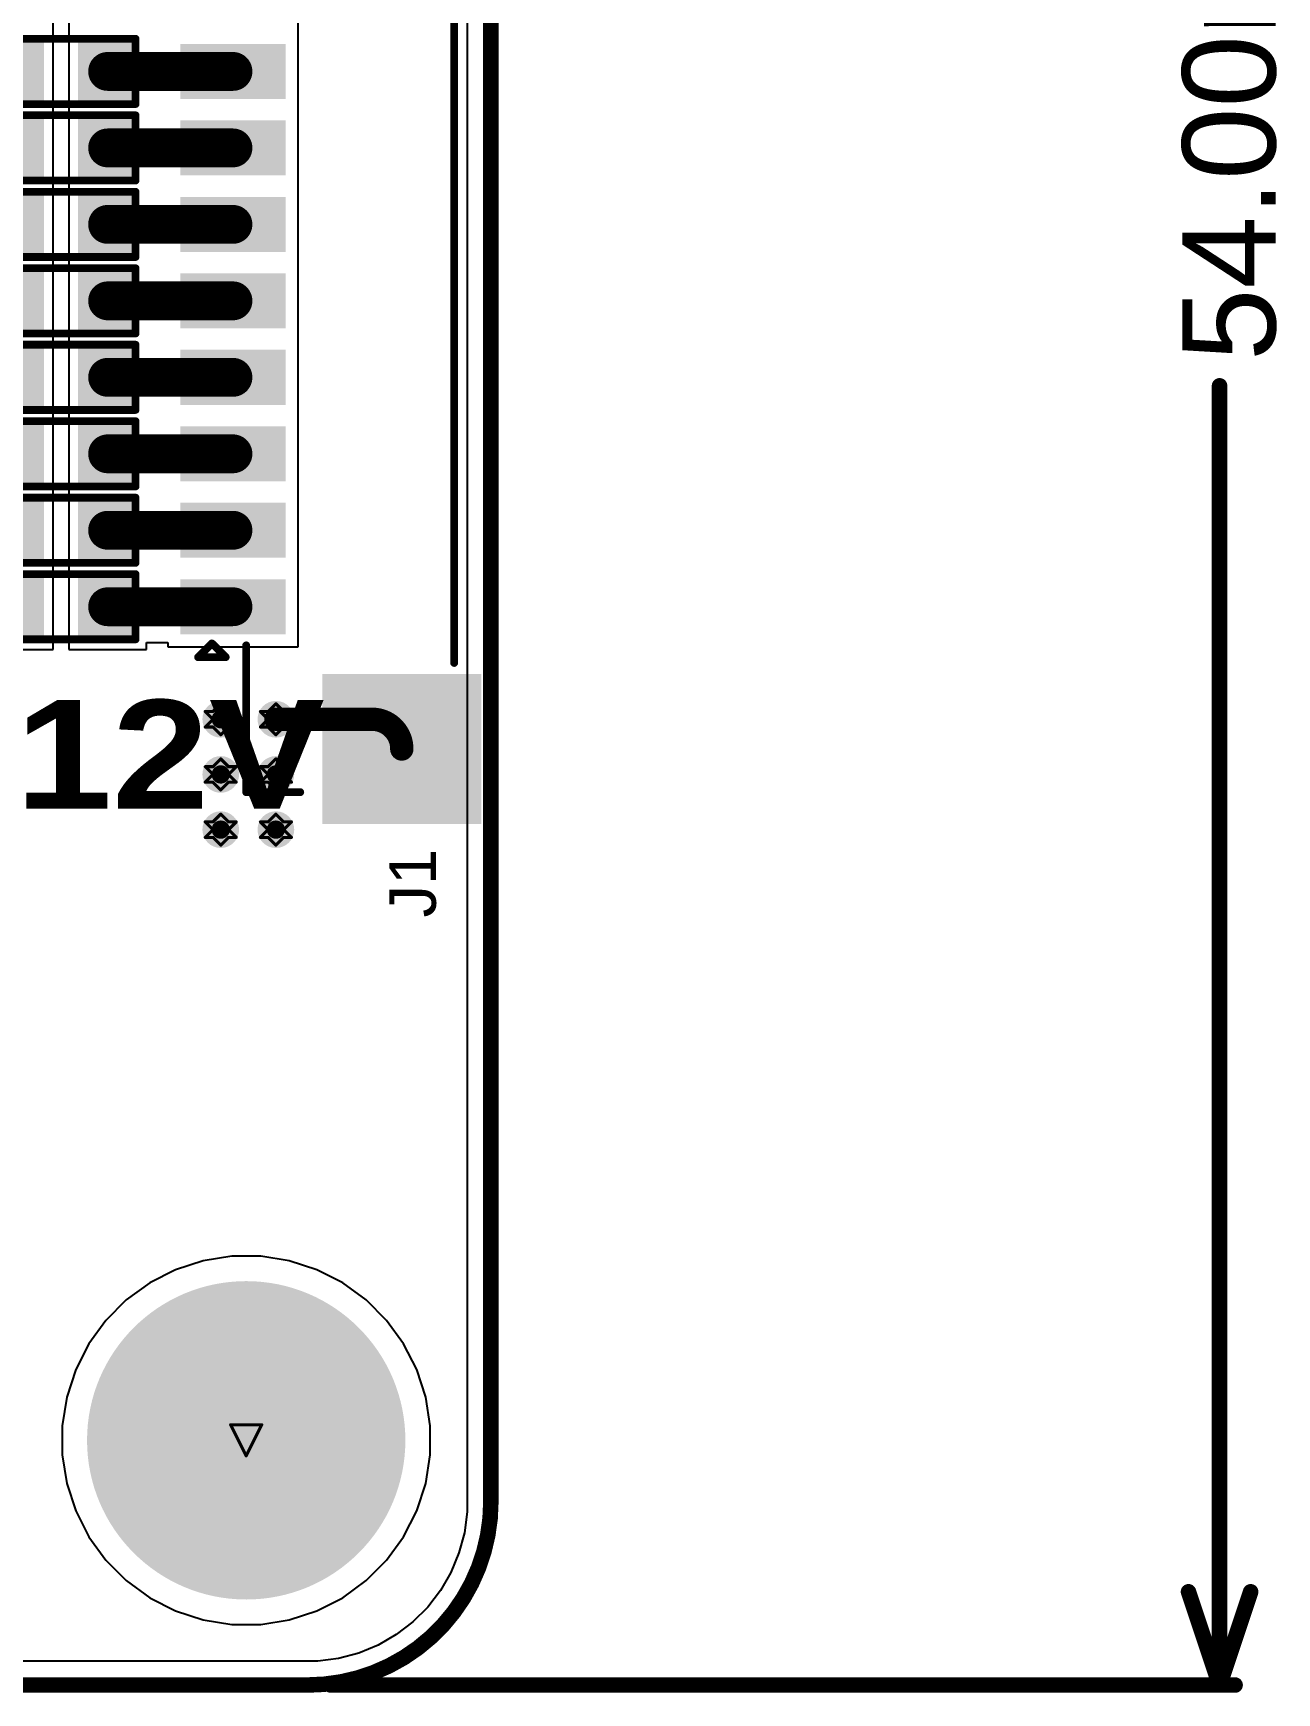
# Model space of a CAD drawing. Header units: inches. Extents: x -25 to 209, y 65 to 158.
# Drawn here: x 68.72 to 89.05, y 65.19 to 92.32 of the extents above; entities that cross this region are included whole.
import ezdxf

# ---------------------------------------------------------------- set-up
doc = ezdxf.new("R2010")
doc.units = ezdxf.units.IN
for name, color, linetype in [('Board Outline', 216, 'Continuous'), ('Bottom Layer', 5, 'Continuous'), ('Bottom Solder', 6, 'Continuous'), ('Dimensions', 6, 'Continuous'), ('Drill Drawing', 1, 'Continuous'), ('Multi-Layer', 9, 'Continuous'), ('Pad Holes', 156, 'Continuous'), ('Top Layer', 1, 'Continuous'), ('Top Overlay', 2, 'Continuous'), ('Top Paste', 8, 'Continuous'), ('Top Solder', 216, 'Continuous'), ('Via Holes', 16, 'Continuous')]:
    doc.layers.add(name, color=color, linetype=linetype)
doc.styles.add('Arial', font='', dxfattribs={"height": 0.2})
doc.styles.add('Arial Black_Bold', font='', dxfattribs={"height": 0.2})
doc.styles.get('Arial').set_extended_font_data('Arial')
doc.styles.get('Arial Black_Bold').set_extended_font_data('Arial Black', bold=True)

# ---------------------------------------------------------------- blocks, each defined once
blk = doc.blocks.new('R___0603_50')
at = {"layer": 'Top Layer'}
for points in [[(-0.381, 0.4445), (-0.381, -0.4445), (-1.143, -0.4445), (-1.143, 0.4445)], [(1.143, 0.4445), (1.143, -0.4445), (0.381, -0.4445), (0.381, 0.4445)]]:
    blk.add_hatch(color=1, dxfattribs=at).paths.add_polyline_path(points)
at = {"layer": 'Top Paste'}
for points in [[(-0.381, 0.4445), (-0.381, -0.4445), (-1.143, -0.4445), (-1.143, 0.4445)], [(1.143, 0.4445), (1.143, -0.4445), (0.381, -0.4445), (0.381, 0.4445)]]:
    blk.add_hatch(color=8, dxfattribs=at).paths.add_polyline_path(points)
at = {"layer": 'Top Solder'}
for points in [[(-0.2794, 0.5461), (-0.2794, -0.5461), (-1.2446, -0.5461), (-1.2446, 0.5461)], [(1.2446, 0.5461), (1.2446, -0.5461), (0.2794, -0.5461), (0.2794, 0.5461)]]:
    blk.add_hatch(color=216, dxfattribs=at).paths.add_polyline_path(points)
at = {"layer": 'Top Overlay', "const_width": 0.127}
for points in [[(-1.2192, 0.5334), (1.2192, 0.5334)], [(-1.2192, -0.5334), (-1.2192, 0.5334)], [(1.2192, -0.5334), (1.2192, 0.5334)], [(-1.2192, -0.5334), (1.2192, -0.5334)]]:
    blk.add_lwpolyline(points, dxfattribs=at)
at = {"layer": 'Top Overlay', "const_width": 0.0635}
for points in [[(-1.25095, 0.5334, 1), (-1.18745, 0.5334, 1)], [(-1.25095, 0.5334, 1), (-1.18745, 0.5334, 1)], [(1.18745, 0.5334, 1), (1.25095, 0.5334, 1)], [(1.18745, 0.5334, 1), (1.25095, 0.5334, 1)], [(-1.25095, -0.5334, 1), (-1.18745, -0.5334, 1)], [(-1.25095, -0.5334, 1), (-1.18745, -0.5334, 1)], [(1.18745, -0.5334, 1), (1.25095, -0.5334, 1)], [(1.18745, -0.5334, 1), (1.25095, -0.5334, 1)]]:
    blk.add_lwpolyline(points, format="xyb", close=True, dxfattribs=at)
blk = doc.blocks.new('R___0603_51')
at = {"layer": 'Top Layer'}
for points in [[(-0.381, 0.4445), (-0.381, -0.4445), (-1.143, -0.4445), (-1.143, 0.4445)], [(1.143, 0.4445), (1.143, -0.4445), (0.381, -0.4445), (0.381, 0.4445)]]:
    blk.add_hatch(color=1, dxfattribs=at).paths.add_polyline_path(points)
at = {"layer": 'Top Paste'}
for points in [[(-0.381, 0.4445), (-0.381, -0.4445), (-1.143, -0.4445), (-1.143, 0.4445)], [(1.143, 0.4445), (1.143, -0.4445), (0.381, -0.4445), (0.381, 0.4445)]]:
    blk.add_hatch(color=8, dxfattribs=at).paths.add_polyline_path(points)
at = {"layer": 'Top Solder'}
for points in [[(-0.2794, 0.5461), (-0.2794, -0.5461), (-1.2446, -0.5461), (-1.2446, 0.5461)], [(1.2446, 0.5461), (1.2446, -0.5461), (0.2794, -0.5461), (0.2794, 0.5461)]]:
    blk.add_hatch(color=216, dxfattribs=at).paths.add_polyline_path(points)
at = {"layer": 'Top Overlay', "const_width": 0.127}
for points in [[(-1.2192, 0.5334), (1.2192, 0.5334)], [(-1.2192, -0.5334), (-1.2192, 0.5334)], [(1.2192, -0.5334), (1.2192, 0.5334)], [(-1.2192, -0.5334), (1.2192, -0.5334)]]:
    blk.add_lwpolyline(points, dxfattribs=at)
at = {"layer": 'Top Overlay', "const_width": 0.0635}
for points in [[(-1.25095, 0.5334, 1), (-1.18745, 0.5334, 1)], [(-1.25095, 0.5334, 1), (-1.18745, 0.5334, 1)], [(1.18745, 0.5334, 1), (1.25095, 0.5334, 1)], [(1.18745, 0.5334, 1), (1.25095, 0.5334, 1)], [(-1.25095, -0.5334, 1), (-1.18745, -0.5334, 1)], [(-1.25095, -0.5334, 1), (-1.18745, -0.5334, 1)], [(1.18745, -0.5334, 1), (1.25095, -0.5334, 1)], [(1.18745, -0.5334, 1), (1.25095, -0.5334, 1)]]:
    blk.add_lwpolyline(points, format="xyb", close=True, dxfattribs=at)
blk = doc.blocks.new('R___0603_52')
at = {"layer": 'Top Layer'}
for points in [[(-0.381, 0.4445), (-0.381, -0.4445), (-1.143, -0.4445), (-1.143, 0.4445)], [(1.143, 0.4445), (1.143, -0.4445), (0.381, -0.4445), (0.381, 0.4445)]]:
    blk.add_hatch(color=1, dxfattribs=at).paths.add_polyline_path(points)
at = {"layer": 'Top Paste'}
for points in [[(-0.381, 0.4445), (-0.381, -0.4445), (-1.143, -0.4445), (-1.143, 0.4445)], [(1.143, 0.4445), (1.143, -0.4445), (0.381, -0.4445), (0.381, 0.4445)]]:
    blk.add_hatch(color=8, dxfattribs=at).paths.add_polyline_path(points)
at = {"layer": 'Top Solder'}
for points in [[(-0.2794, 0.5461), (-0.2794, -0.5461), (-1.2446, -0.5461), (-1.2446, 0.5461)], [(1.2446, 0.5461), (1.2446, -0.5461), (0.2794, -0.5461), (0.2794, 0.5461)]]:
    blk.add_hatch(color=216, dxfattribs=at).paths.add_polyline_path(points)
at = {"layer": 'Top Overlay', "const_width": 0.127}
for points in [[(-1.2192, 0.5334), (1.2192, 0.5334)], [(-1.2192, -0.5334), (-1.2192, 0.5334)], [(1.2192, -0.5334), (1.2192, 0.5334)], [(-1.2192, -0.5334), (1.2192, -0.5334)]]:
    blk.add_lwpolyline(points, dxfattribs=at)
at = {"layer": 'Top Overlay', "const_width": 0.0635}
for points in [[(-1.25095, 0.5334, 1), (-1.18745, 0.5334, 1)], [(-1.25095, 0.5334, 1), (-1.18745, 0.5334, 1)], [(1.18745, 0.5334, 1), (1.25095, 0.5334, 1)], [(1.18745, 0.5334, 1), (1.25095, 0.5334, 1)], [(-1.25095, -0.5334, 1), (-1.18745, -0.5334, 1)], [(-1.25095, -0.5334, 1), (-1.18745, -0.5334, 1)], [(1.18745, -0.5334, 1), (1.25095, -0.5334, 1)], [(1.18745, -0.5334, 1), (1.25095, -0.5334, 1)]]:
    blk.add_lwpolyline(points, format="xyb", close=True, dxfattribs=at)
blk = doc.blocks.new('R___0603_53')
at = {"layer": 'Top Layer'}
for points in [[(-0.381, 0.4445), (-0.381, -0.4445), (-1.143, -0.4445), (-1.143, 0.4445)], [(1.143, 0.4445), (1.143, -0.4445), (0.381, -0.4445), (0.381, 0.4445)]]:
    blk.add_hatch(color=1, dxfattribs=at).paths.add_polyline_path(points)
at = {"layer": 'Top Paste'}
for points in [[(-0.381, 0.4445), (-0.381, -0.4445), (-1.143, -0.4445), (-1.143, 0.4445)], [(1.143, 0.4445), (1.143, -0.4445), (0.381, -0.4445), (0.381, 0.4445)]]:
    blk.add_hatch(color=8, dxfattribs=at).paths.add_polyline_path(points)
at = {"layer": 'Top Solder'}
for points in [[(-0.2794, 0.5461), (-0.2794, -0.5461), (-1.2446, -0.5461), (-1.2446, 0.5461)], [(1.2446, 0.5461), (1.2446, -0.5461), (0.2794, -0.5461), (0.2794, 0.5461)]]:
    blk.add_hatch(color=216, dxfattribs=at).paths.add_polyline_path(points)
at = {"layer": 'Top Overlay', "const_width": 0.127}
for points in [[(-1.2192, 0.5334), (1.2192, 0.5334)], [(-1.2192, -0.5334), (-1.2192, 0.5334)], [(1.2192, -0.5334), (1.2192, 0.5334)], [(-1.2192, -0.5334), (1.2192, -0.5334)]]:
    blk.add_lwpolyline(points, dxfattribs=at)
at = {"layer": 'Top Overlay', "const_width": 0.0635}
for points in [[(-1.25095, 0.5334, 1), (-1.18745, 0.5334, 1)], [(-1.25095, 0.5334, 1), (-1.18745, 0.5334, 1)], [(1.18745, 0.5334, 1), (1.25095, 0.5334, 1)], [(1.18745, 0.5334, 1), (1.25095, 0.5334, 1)], [(-1.25095, -0.5334, 1), (-1.18745, -0.5334, 1)], [(-1.25095, -0.5334, 1), (-1.18745, -0.5334, 1)], [(1.18745, -0.5334, 1), (1.25095, -0.5334, 1)], [(1.18745, -0.5334, 1), (1.25095, -0.5334, 1)]]:
    blk.add_lwpolyline(points, format="xyb", close=True, dxfattribs=at)
blk = doc.blocks.new('R___0603_54')
at = {"layer": 'Top Layer'}
for points in [[(-0.381, 0.4445), (-0.381, -0.4445), (-1.143, -0.4445), (-1.143, 0.4445)], [(1.143, 0.4445), (1.143, -0.4445), (0.381, -0.4445), (0.381, 0.4445)]]:
    blk.add_hatch(color=1, dxfattribs=at).paths.add_polyline_path(points)
at = {"layer": 'Top Paste'}
for points in [[(-0.381, 0.4445), (-0.381, -0.4445), (-1.143, -0.4445), (-1.143, 0.4445)], [(1.143, 0.4445), (1.143, -0.4445), (0.381, -0.4445), (0.381, 0.4445)]]:
    blk.add_hatch(color=8, dxfattribs=at).paths.add_polyline_path(points)
at = {"layer": 'Top Solder'}
for points in [[(-0.2794, 0.5461), (-0.2794, -0.5461), (-1.2446, -0.5461), (-1.2446, 0.5461)], [(1.2446, 0.5461), (1.2446, -0.5461), (0.2794, -0.5461), (0.2794, 0.5461)]]:
    blk.add_hatch(color=216, dxfattribs=at).paths.add_polyline_path(points)
at = {"layer": 'Top Overlay', "const_width": 0.127}
for points in [[(-1.2192, 0.5334), (1.2192, 0.5334)], [(-1.2192, -0.5334), (-1.2192, 0.5334)], [(1.2192, -0.5334), (1.2192, 0.5334)], [(-1.2192, -0.5334), (1.2192, -0.5334)]]:
    blk.add_lwpolyline(points, dxfattribs=at)
at = {"layer": 'Top Overlay', "const_width": 0.0635}
for points in [[(-1.25095, 0.5334, 1), (-1.18745, 0.5334, 1)], [(-1.25095, 0.5334, 1), (-1.18745, 0.5334, 1)], [(1.18745, 0.5334, 1), (1.25095, 0.5334, 1)], [(1.18745, 0.5334, 1), (1.25095, 0.5334, 1)], [(-1.25095, -0.5334, 1), (-1.18745, -0.5334, 1)], [(-1.25095, -0.5334, 1), (-1.18745, -0.5334, 1)], [(1.18745, -0.5334, 1), (1.25095, -0.5334, 1)], [(1.18745, -0.5334, 1), (1.25095, -0.5334, 1)]]:
    blk.add_lwpolyline(points, format="xyb", close=True, dxfattribs=at)
blk = doc.blocks.new('R___0603_55')
at = {"layer": 'Top Layer'}
for points in [[(-0.381, 0.4445), (-0.381, -0.4445), (-1.143, -0.4445), (-1.143, 0.4445)], [(1.143, 0.4445), (1.143, -0.4445), (0.381, -0.4445), (0.381, 0.4445)]]:
    blk.add_hatch(color=1, dxfattribs=at).paths.add_polyline_path(points)
at = {"layer": 'Top Paste'}
for points in [[(-0.381, 0.4445), (-0.381, -0.4445), (-1.143, -0.4445), (-1.143, 0.4445)], [(1.143, 0.4445), (1.143, -0.4445), (0.381, -0.4445), (0.381, 0.4445)]]:
    blk.add_hatch(color=8, dxfattribs=at).paths.add_polyline_path(points)
at = {"layer": 'Top Solder'}
for points in [[(-0.2794, 0.5461), (-0.2794, -0.5461), (-1.2446, -0.5461), (-1.2446, 0.5461)], [(1.2446, 0.5461), (1.2446, -0.5461), (0.2794, -0.5461), (0.2794, 0.5461)]]:
    blk.add_hatch(color=216, dxfattribs=at).paths.add_polyline_path(points)
at = {"layer": 'Top Overlay', "const_width": 0.127}
for points in [[(-1.2192, 0.5334), (1.2192, 0.5334)], [(-1.2192, -0.5334), (-1.2192, 0.5334)], [(1.2192, -0.5334), (1.2192, 0.5334)], [(-1.2192, -0.5334), (1.2192, -0.5334)]]:
    blk.add_lwpolyline(points, dxfattribs=at)
at = {"layer": 'Top Overlay', "const_width": 0.0635}
for points in [[(-1.25095, 0.5334, 1), (-1.18745, 0.5334, 1)], [(-1.25095, 0.5334, 1), (-1.18745, 0.5334, 1)], [(1.18745, 0.5334, 1), (1.25095, 0.5334, 1)], [(1.18745, 0.5334, 1), (1.25095, 0.5334, 1)], [(-1.25095, -0.5334, 1), (-1.18745, -0.5334, 1)], [(-1.25095, -0.5334, 1), (-1.18745, -0.5334, 1)], [(1.18745, -0.5334, 1), (1.25095, -0.5334, 1)], [(1.18745, -0.5334, 1), (1.25095, -0.5334, 1)]]:
    blk.add_lwpolyline(points, format="xyb", close=True, dxfattribs=at)
blk = doc.blocks.new('R___0603_56')
at = {"layer": 'Top Layer'}
for points in [[(-0.381, 0.4445), (-0.381, -0.4445), (-1.143, -0.4445), (-1.143, 0.4445)], [(1.143, 0.4445), (1.143, -0.4445), (0.381, -0.4445), (0.381, 0.4445)]]:
    blk.add_hatch(color=1, dxfattribs=at).paths.add_polyline_path(points)
at = {"layer": 'Top Paste'}
for points in [[(-0.381, 0.4445), (-0.381, -0.4445), (-1.143, -0.4445), (-1.143, 0.4445)], [(1.143, 0.4445), (1.143, -0.4445), (0.381, -0.4445), (0.381, 0.4445)]]:
    blk.add_hatch(color=8, dxfattribs=at).paths.add_polyline_path(points)
at = {"layer": 'Top Solder'}
for points in [[(-0.2794, 0.5461), (-0.2794, -0.5461), (-1.2446, -0.5461), (-1.2446, 0.5461)], [(1.2446, 0.5461), (1.2446, -0.5461), (0.2794, -0.5461), (0.2794, 0.5461)]]:
    blk.add_hatch(color=216, dxfattribs=at).paths.add_polyline_path(points)
at = {"layer": 'Top Overlay', "const_width": 0.127}
for points in [[(-1.2192, 0.5334), (1.2192, 0.5334)], [(-1.2192, -0.5334), (-1.2192, 0.5334)], [(1.2192, -0.5334), (1.2192, 0.5334)], [(-1.2192, -0.5334), (1.2192, -0.5334)]]:
    blk.add_lwpolyline(points, dxfattribs=at)
at = {"layer": 'Top Overlay', "const_width": 0.0635}
for points in [[(-1.25095, 0.5334, 1), (-1.18745, 0.5334, 1)], [(-1.25095, 0.5334, 1), (-1.18745, 0.5334, 1)], [(1.18745, 0.5334, 1), (1.25095, 0.5334, 1)], [(1.18745, 0.5334, 1), (1.25095, 0.5334, 1)], [(-1.25095, -0.5334, 1), (-1.18745, -0.5334, 1)], [(-1.25095, -0.5334, 1), (-1.18745, -0.5334, 1)], [(1.18745, -0.5334, 1), (1.25095, -0.5334, 1)], [(1.18745, -0.5334, 1), (1.25095, -0.5334, 1)]]:
    blk.add_lwpolyline(points, format="xyb", close=True, dxfattribs=at)
blk = doc.blocks.new('R___0603_57')
at = {"layer": 'Top Layer'}
for points in [[(-0.381, 0.4445), (-0.381, -0.4445), (-1.143, -0.4445), (-1.143, 0.4445)], [(1.143, 0.4445), (1.143, -0.4445), (0.381, -0.4445), (0.381, 0.4445)]]:
    blk.add_hatch(color=1, dxfattribs=at).paths.add_polyline_path(points)
at = {"layer": 'Top Paste'}
for points in [[(-0.381, 0.4445), (-0.381, -0.4445), (-1.143, -0.4445), (-1.143, 0.4445)], [(1.143, 0.4445), (1.143, -0.4445), (0.381, -0.4445), (0.381, 0.4445)]]:
    blk.add_hatch(color=8, dxfattribs=at).paths.add_polyline_path(points)
at = {"layer": 'Top Solder'}
for points in [[(-0.2794, 0.5461), (-0.2794, -0.5461), (-1.2446, -0.5461), (-1.2446, 0.5461)], [(1.2446, 0.5461), (1.2446, -0.5461), (0.2794, -0.5461), (0.2794, 0.5461)]]:
    blk.add_hatch(color=216, dxfattribs=at).paths.add_polyline_path(points)
at = {"layer": 'Top Overlay', "const_width": 0.127}
for points in [[(-1.2192, 0.5334), (1.2192, 0.5334)], [(-1.2192, -0.5334), (-1.2192, 0.5334)], [(1.2192, -0.5334), (1.2192, 0.5334)], [(-1.2192, -0.5334), (1.2192, -0.5334)]]:
    blk.add_lwpolyline(points, dxfattribs=at)
at = {"layer": 'Top Overlay', "const_width": 0.0635}
for points in [[(-1.25095, 0.5334, 1), (-1.18745, 0.5334, 1)], [(-1.25095, 0.5334, 1), (-1.18745, 0.5334, 1)], [(1.18745, 0.5334, 1), (1.25095, 0.5334, 1)], [(1.18745, 0.5334, 1), (1.25095, 0.5334, 1)], [(-1.25095, -0.5334, 1), (-1.18745, -0.5334, 1)], [(-1.25095, -0.5334, 1), (-1.18745, -0.5334, 1)], [(1.18745, -0.5334, 1), (1.25095, -0.5334, 1)], [(1.18745, -0.5334, 1), (1.25095, -0.5334, 1)]]:
    blk.add_lwpolyline(points, format="xyb", close=True, dxfattribs=at)
blk = doc.blocks.new('HC_1_25_16PLT_64')
at = {"layer": 'Top Layer'}
for points in [[(-9.775, 2.19), (-8.975, 2.19), (-8.975, 0.57), (-9.775, 0.57)], [(-8.525, 2.19), (-7.725, 2.19), (-7.725, 0.57), (-8.525, 0.57)], [(-7.275, 2.19), (-6.475, 2.19), (-6.475, 0.57), (-7.275, 0.57)], [(-6.025, 2.19), (-5.225, 2.19), (-5.225, 0.57), (-6.025, 0.57)], [(-4.775, 2.19), (-3.975, 2.19), (-3.975, 0.57), (-4.775, 0.57)], [(-3.525, 2.19), (-2.725, 2.19), (-2.725, 0.57), (-3.525, 0.57)], [(-2.275, 2.19), (-1.475, 2.19), (-1.475, 0.57), (-2.275, 0.57)], [(-1.025, 2.19), (-0.225, 2.19), (-0.225, 0.57), (-1.025, 0.57)], [(0.225, 2.19), (1.025, 2.19), (1.025, 0.57), (0.225, 0.57)], [(1.475, 0.57), (1.475, 2.19), (2.275, 2.19), (2.275, 0.57)], [(2.725, 0.57), (2.725, 2.19), (3.525, 2.19), (3.525, 0.57)], [(3.975, 0.57), (3.975, 2.19), (4.775, 2.19), (4.775, 0.57)], [(5.225, 2.19), (6.025, 2.19), (6.025, 0.57), (5.225, 0.57)], [(6.475, 0.57), (6.475, 2.19), (7.275, 2.19), (7.275, 0.57)], [(7.725, 0.57), (7.725, 2.19), (8.525, 2.19), (8.525, 0.57)], [(8.975, 0.57), (8.975, 2.19), (9.775, 2.19), (9.775, 0.57)], [(-12.875, -0.13), (-10.525, -0.13), (-10.525, -2.63), (-12.875, -2.63)], [(10.525, -0.13), (12.875, -0.13), (12.875, -2.63), (10.525, -2.63)]]:
    blk.add_hatch(color=1, dxfattribs=at).paths.add_polyline_path(points)
at = {"layer": 'Top Paste'}
for points in [[(-9.775, 2.19), (-8.975, 2.19), (-8.975, 0.57), (-9.775, 0.57)], [(-8.525, 2.19), (-7.725, 2.19), (-7.725, 0.57), (-8.525, 0.57)], [(-7.275, 2.19), (-6.475, 2.19), (-6.475, 0.57), (-7.275, 0.57)], [(-6.025, 2.19), (-5.225, 2.19), (-5.225, 0.57), (-6.025, 0.57)], [(-4.775, 2.19), (-3.975, 2.19), (-3.975, 0.57), (-4.775, 0.57)], [(-3.525, 2.19), (-2.725, 2.19), (-2.725, 0.57), (-3.525, 0.57)], [(-2.275, 2.19), (-1.475, 2.19), (-1.475, 0.57), (-2.275, 0.57)], [(-1.025, 2.19), (-0.225, 2.19), (-0.225, 0.57), (-1.025, 0.57)], [(0.225, 2.19), (1.025, 2.19), (1.025, 0.57), (0.225, 0.57)], [(1.475, 0.57), (1.475, 2.19), (2.275, 2.19), (2.275, 0.57)], [(2.725, 0.57), (2.725, 2.19), (3.525, 2.19), (3.525, 0.57)], [(3.975, 0.57), (3.975, 2.19), (4.775, 2.19), (4.775, 0.57)], [(5.225, 2.19), (6.025, 2.19), (6.025, 0.57), (5.225, 0.57)], [(6.475, 0.57), (6.475, 2.19), (7.275, 2.19), (7.275, 0.57)], [(7.725, 0.57), (7.725, 2.19), (8.525, 2.19), (8.525, 0.57)], [(8.975, 0.57), (8.975, 2.19), (9.775, 2.19), (9.775, 0.57)], [(-12.875, -0.13), (-10.525, -0.13), (-10.525, -2.63), (-12.875, -2.63)], [(10.525, -0.13), (12.875, -0.13), (12.875, -2.63), (10.525, -2.63)]]:
    blk.add_hatch(color=8, dxfattribs=at).paths.add_polyline_path(points)
at = {"layer": 'Top Solder'}
for points in [[(-9.825, 2.24), (-8.925, 2.24), (-8.925, 0.52), (-9.825, 0.52)], [(-8.575, 2.24), (-7.675, 2.24), (-7.675, 0.52), (-8.575, 0.52)], [(-7.325, 2.24), (-6.425, 2.24), (-6.425, 0.52), (-7.325, 0.52)], [(-6.075, 2.24), (-5.175, 2.24), (-5.175, 0.52), (-6.075, 0.52)], [(-4.825, 2.24), (-3.925, 2.24), (-3.925, 0.52), (-4.825, 0.52)], [(-3.575, 2.24), (-2.675, 2.24), (-2.675, 0.52), (-3.575, 0.52)], [(-2.325, 2.24), (-1.425, 2.24), (-1.425, 0.52), (-2.325, 0.52)], [(-1.075, 2.24), (-0.175, 2.24), (-0.175, 0.52), (-1.075, 0.52)], [(0.175, 2.24), (1.075, 2.24), (1.075, 0.52), (0.175, 0.52)], [(1.425, 0.52), (1.425, 2.24), (2.325, 2.24), (2.325, 0.52)], [(2.675, 0.52), (2.675, 2.24), (3.575, 2.24), (3.575, 0.52)], [(3.925, 0.52), (3.925, 2.24), (4.825, 2.24), (4.825, 0.52)], [(5.175, 2.24), (6.075, 2.24), (6.075, 0.52), (5.175, 0.52)], [(6.425, 0.52), (6.425, 2.24), (7.325, 2.24), (7.325, 0.52)], [(7.675, 0.52), (7.675, 2.24), (8.575, 2.24), (8.575, 0.52)], [(8.925, 0.52), (8.925, 2.24), (9.825, 2.24), (9.825, 0.52)], [(-12.925, -0.08), (-10.475, -0.08), (-10.475, -2.68), (-12.925, -2.68)], [(10.475, -0.08), (12.925, -0.08), (12.925, -2.68), (10.475, -2.68)]]:
    blk.add_hatch(color=216, dxfattribs=at).paths.add_polyline_path(points)
at = {"layer": 'Top Overlay', "const_width": 0.127}
for points in [[(-10.199, 1.95), (-10.199, 1.498)], [(-10.199, 1.95), (-9.973, 1.724)], [(-9.973, 1.724), (-10.199, 1.498)], [(-12.406, 1.163), (-10.006, 1.163)], [(-12.406, 1.163), (-12.406, 0.279)], [(10.006, 1.163), (12.406, 1.163)], [(12.406, 1.163), (12.406, 0.279)], [(-10.294, -2.237), (10.294, -2.237)]]:
    blk.add_lwpolyline(points, dxfattribs=at)
at = {"layer": 'Top Overlay', "const_width": 0.0635}
for points in [[(-10.231, 1.95, 1), (-10.167, 1.95, 1)], [(-10.231, 1.95, 1), (-10.167, 1.95, 1)], [(-10.005, 1.724, 1), (-9.942, 1.724, 1)], [(-10.005, 1.724, 1), (-9.942, 1.724, 1)], [(-10.231, 1.498, 1), (-10.167, 1.498, 1)], [(-10.231, 1.498, 1), (-10.167, 1.498, 1)], [(-12.438, 1.163, 1), (-12.374, 1.163, 1)], [(-12.438, 1.163, 1), (-12.374, 1.163, 1)], [(-10.038, 1.163, 1), (-9.974, 1.163, 1)], [(9.974, 1.163, 1), (10.038, 1.163, 1)], [(12.374, 1.163, 1), (12.438, 1.163, 1)], [(12.374, 1.163, 1), (12.438, 1.163, 1)], [(-12.438, 0.279, 1), (-12.374, 0.279, 1)], [(12.374, 0.279, 1), (12.438, 0.279, 1)], [(-10.326, -2.237, 1), (-10.262, -2.237, 1)], [(10.262, -2.237, 1), (10.326, -2.237, 1)]]:
    blk.add_lwpolyline(points, format="xyb", close=True, dxfattribs=at)

msp = doc.modelspace()

# ---------------------------------------------------------------- hatches: boundary and pattern name
at = {"layer": 'Bottom Layer'}
h = msp.add_hatch(color=5, dxfattribs=at)
edge = h.paths.add_edge_path()
edge.add_arc((71.784, 81.106), 0.3, 0, 360)
h = msp.add_hatch(color=5, dxfattribs=at)
edge = h.paths.add_edge_path()
edge.add_arc((72.685, 81.106), 0.3, 0, 360)
h = msp.add_hatch(color=5, dxfattribs=at)
edge = h.paths.add_edge_path()
edge.add_arc((71.784, 80.204), 0.3, 0, 360)
h = msp.add_hatch(color=5, dxfattribs=at)
edge = h.paths.add_edge_path()
edge.add_arc((72.685, 80.204), 0.3, 0, 360)
h = msp.add_hatch(color=5, dxfattribs=at)
edge = h.paths.add_edge_path()
edge.add_arc((71.784, 79.302), 0.3, 0, 360)
h = msp.add_hatch(color=5, dxfattribs=at)
edge = h.paths.add_edge_path()
edge.add_arc((72.685, 79.302), 0.3, 0, 360)
h = msp.add_hatch(color=5, dxfattribs=at)
edge = h.paths.add_edge_path()
edge.add_arc((72.2, 69.32), 2.5, 0, 360)
at = {"layer": 'Bottom Solder'}
h = msp.add_hatch(color=6, dxfattribs=at)
edge = h.paths.add_edge_path()
edge.add_arc((72.2, 69.32), 2.602, 0, 360)
at = {"layer": 'Multi-Layer'}
h = msp.add_hatch(color=9, dxfattribs=at)
edge = h.paths.add_edge_path()
edge.add_arc((72.2, 69.32), 2.5, 0, 360)
at = {"layer": 'Pad Holes'}
h = msp.add_hatch(color=7, dxfattribs=at)
edge = h.paths.add_edge_path()
edge.add_arc((72.2, 69.32), 1.5, 0, 360)
at = {"layer": 'Top Layer'}
h = msp.add_hatch(color=1, dxfattribs=at)
edge = h.paths.add_edge_path()
edge.add_arc((71.784, 81.106), 0.3, 0, 360)
h = msp.add_hatch(color=1, dxfattribs=at)
edge = h.paths.add_edge_path()
edge.add_arc((72.685, 81.106), 0.3, 0, 360)
h = msp.add_hatch(color=1, dxfattribs=at)
edge = h.paths.add_edge_path()
edge.add_arc((71.784, 80.204), 0.3, 0, 360)
h = msp.add_hatch(color=1, dxfattribs=at)
edge = h.paths.add_edge_path()
edge.add_arc((72.685, 80.204), 0.3, 0, 360)
h = msp.add_hatch(color=1, dxfattribs=at)
edge = h.paths.add_edge_path()
edge.add_arc((71.784, 79.302), 0.3, 0, 360)
h = msp.add_hatch(color=1, dxfattribs=at)
edge = h.paths.add_edge_path()
edge.add_arc((72.685, 79.302), 0.3, 0, 360)
h = msp.add_hatch(color=1, dxfattribs=at)
edge = h.paths.add_edge_path()
edge.add_arc((72.2, 69.32), 2.5, 0, 360)
at = {"layer": 'Top Solder'}
h = msp.add_hatch(color=216, dxfattribs=at)
edge = h.paths.add_edge_path()
edge.add_arc((72.2, 69.32), 2.602, 0, 360)
at = {"layer": 'Via Holes'}
h = msp.add_hatch(color=7, dxfattribs=at)
edge = h.paths.add_edge_path()
edge.add_arc((71.784, 81.106), 0.15, 0, 360)
h = msp.add_hatch(color=7, dxfattribs=at)
edge = h.paths.add_edge_path()
edge.add_arc((72.685, 81.106), 0.15, 0, 360)
h = msp.add_hatch(color=7, dxfattribs=at)
edge = h.paths.add_edge_path()
edge.add_arc((71.784, 80.204), 0.15, 0, 360)
h = msp.add_hatch(color=7, dxfattribs=at)
edge = h.paths.add_edge_path()
edge.add_arc((72.685, 80.204), 0.15, 0, 360)
h = msp.add_hatch(color=7, dxfattribs=at)
edge = h.paths.add_edge_path()
edge.add_arc((71.784, 79.302), 0.15, 0, 360)
h = msp.add_hatch(color=7, dxfattribs=at)
edge = h.paths.add_edge_path()
edge.add_arc((72.685, 79.302), 0.15, 0, 360)

# ---------------------------------------------------------------- linework, layer by layer
at = {"layer": 'Board Outline', "const_width": 0.254}
for points in [[(76.2, 68.32), (76.2, 116.32)], [(-20.8, 65.32), (73.2, 65.32)]]:
    msp.add_lwpolyline(points, dxfattribs=at)
msp.add_lwpolyline([(76.2, 68.32, -0.414214), (73.2, 65.32)], format="xyb", dxfattribs=at)
at = {"layer": 'Board Outline', "const_width": 0.127}
for points in [[(76.136, 68.32, 1), (76.263, 68.32, 1)], [(76.136, 68.32, 1), (76.263, 68.32, 1)], [(73.137, 65.32, 1), (73.264, 65.32, 1)], [(73.137, 65.32, 1), (73.264, 65.32, 1)]]:
    msp.add_lwpolyline(points, format="xyb", close=True, dxfattribs=at)
at = {"layer": 'Bottom Layer'}
for p, q in [((75.812, 116.32), (75.812, 68.32)), ((71.496, 72.254), (71.045, 72.108)), ((71.963, 72.328), (71.496, 72.254)), ((72.437, 72.328), (71.963, 72.328)), ((72.904, 72.254), (72.437, 72.328)), ((73.355, 72.108), (72.904, 72.254)), ((70.623, 71.893), (70.24, 71.614)), ((71.045, 72.108), (70.623, 71.893)), ((73.777, 71.893), (73.355, 72.108)), ((74.16, 71.614), (73.777, 71.893)), ((70.24, 71.614), (69.906, 71.28)), ((74.494, 71.28), (74.16, 71.614)), ((69.906, 71.28), (69.627, 70.897)), ((74.773, 70.897), (74.494, 71.28)), ((69.627, 70.897), (69.412, 70.475)), ((74.988, 70.475), (74.773, 70.897)), ((69.412, 70.475), (69.266, 70.024)), ((75.134, 70.024), (74.988, 70.475)), ((69.266, 70.024), (69.192, 69.557)), ((75.208, 69.557), (75.134, 70.024)), ((69.192, 69.557), (69.192, 69.083)), ((75.208, 69.083), (75.208, 69.557)), ((69.192, 69.083), (69.266, 68.616)), ((75.134, 68.616), (75.208, 69.083)), ((69.266, 68.616), (69.412, 68.165)), ((74.988, 68.165), (75.134, 68.616)), ((69.412, 68.165), (69.627, 67.743)), ((74.773, 67.743), (74.988, 68.165)), ((75.812, 68.149), (75.767, 67.809)), ((75.812, 68.32), (75.812, 68.149)), ((69.627, 67.743), (69.906, 67.36)), ((74.494, 67.36), (74.773, 67.743)), ((75.767, 67.809), (75.678, 67.479)), ((69.906, 67.36), (70.24, 67.026)), ((74.16, 67.026), (74.494, 67.36)), ((75.678, 67.479), (75.547, 67.162)), ((70.24, 67.026), (70.623, 66.747)), ((73.777, 66.747), (74.16, 67.026)), ((75.547, 67.162), (75.376, 66.866)), ((70.623, 66.747), (71.045, 66.532)), ((73.355, 66.532), (73.777, 66.747)), ((75.376, 66.866), (75.168, 66.594)), ((71.045, 66.532), (71.496, 66.386)), ((72.904, 66.386), (73.355, 66.532)), ((75.168, 66.594), (74.926, 66.352)), ((71.496, 66.386), (71.963, 66.312)), ((71.963, 66.312), (72.437, 66.312)), ((72.437, 66.312), (72.904, 66.386)), ((74.926, 66.352), (74.654, 66.144)), ((74.358, 65.973), (74.041, 65.842)), ((74.654, 66.144), (74.358, 65.973)), ((73.371, 65.708), (5.039, 65.708)), ((73.711, 65.753), (73.371, 65.708)), ((74.041, 65.842), (73.711, 65.753))]:
    msp.add_line(p, q, dxfattribs=at)
at = {"layer": 'Dimensions', "const_width": 0.254}
for points in [[(88.113, 65.32), (88.113, 86.556)], [(87.605, 66.844), (88.113, 65.32)], [(88.113, 65.32), (88.621, 66.844)], [(73.581, 65.32), (88.367, 65.32)]]:
    msp.add_lwpolyline(points, dxfattribs=at)
at = {"layer": 'Dimensions', "const_width": 0.127}
for points in [[(88.049, 86.556, 1), (88.176, 86.556, 1)], [(87.541, 66.844, 1), (87.668, 66.844, 1)], [(88.557, 66.844, 1), (88.684, 66.844, 1)], [(73.518, 65.32, 1), (73.645, 65.32, 1)], [(88.049, 65.32, 1), (88.176, 65.32, 1)], [(88.049, 65.32, 1), (88.176, 65.32, 1)], [(88.049, 65.32, 1), (88.176, 65.32, 1)], [(88.303, 65.32, 1), (88.43, 65.32, 1)]]:
    msp.add_lwpolyline(points, format="xyb", close=True, dxfattribs=at)
at = {"layer": 'Drill Drawing', "const_width": 0.0508}
for points in [[(71.657, 81.233), (71.784, 81.36)], [(71.784, 81.36), (71.911, 81.233)], [(72.558, 81.233), (72.685, 81.36)], [(72.685, 81.36), (72.812, 81.233)], [(71.53, 81.233), (71.657, 81.106)], [(71.53, 81.233), (71.657, 81.233)], [(71.53, 80.979), (71.657, 81.106)], [(71.911, 81.233), (72.038, 81.233)], [(71.911, 81.106), (72.038, 81.233)], [(71.911, 81.106), (72.038, 80.979)], [(72.431, 81.233), (72.558, 81.106)], [(72.431, 81.233), (72.558, 81.233)], [(72.431, 80.979), (72.558, 81.106)], [(72.812, 81.233), (72.939, 81.233)], [(72.812, 81.106), (72.939, 81.233)], [(72.812, 81.106), (72.939, 80.979)], [(71.53, 80.979), (71.657, 80.979)], [(71.657, 80.979), (71.784, 80.852)], [(71.784, 80.852), (71.911, 80.979)], [(71.911, 80.979), (72.038, 80.979)], [(72.431, 80.979), (72.558, 80.979)], [(72.558, 80.979), (72.685, 80.852)], [(72.685, 80.852), (72.812, 80.979)], [(72.812, 80.979), (72.939, 80.979)], [(71.53, 80.331), (71.657, 80.204)], [(71.53, 80.331), (71.657, 80.331)], [(71.657, 80.331), (71.784, 80.458)], [(71.784, 80.458), (71.911, 80.331)], [(71.911, 80.331), (72.038, 80.331)], [(71.911, 80.204), (72.038, 80.331)], [(72.431, 80.331), (72.558, 80.204)], [(72.431, 80.331), (72.558, 80.331)], [(72.558, 80.331), (72.685, 80.458)], [(72.685, 80.458), (72.812, 80.331)], [(72.812, 80.331), (72.939, 80.331)], [(72.812, 80.204), (72.939, 80.331)], [(71.53, 80.077), (71.657, 80.204)], [(71.53, 80.077), (71.657, 80.077)], [(71.657, 80.077), (71.784, 79.95)], [(71.784, 79.95), (71.911, 80.077)], [(71.911, 80.204), (72.038, 80.077)], [(71.911, 80.077), (72.038, 80.077)], [(72.431, 80.077), (72.558, 80.204)], [(72.431, 80.077), (72.558, 80.077)], [(72.558, 80.077), (72.685, 79.95)], [(72.685, 79.95), (72.812, 80.077)], [(72.812, 80.204), (72.939, 80.077)], [(72.812, 80.077), (72.939, 80.077)], [(71.657, 79.429), (71.784, 79.556)], [(71.784, 79.556), (71.911, 79.429)], [(72.558, 79.429), (72.685, 79.556)], [(72.685, 79.556), (72.812, 79.429)], [(71.53, 79.429), (71.657, 79.302)], [(71.53, 79.429), (71.657, 79.429)], [(71.53, 79.175), (71.657, 79.302)], [(71.911, 79.429), (72.038, 79.429)], [(71.911, 79.302), (72.038, 79.429)], [(71.911, 79.302), (72.038, 79.175)], [(72.431, 79.429), (72.558, 79.302)], [(72.431, 79.429), (72.558, 79.429)], [(72.431, 79.175), (72.558, 79.302)], [(72.812, 79.429), (72.939, 79.429)], [(72.812, 79.302), (72.939, 79.429)], [(72.812, 79.302), (72.939, 79.175)], [(71.53, 79.175), (71.657, 79.175)], [(71.657, 79.175), (71.784, 79.048)], [(71.784, 79.048), (71.911, 79.175)], [(71.911, 79.175), (72.038, 79.175)], [(72.431, 79.175), (72.558, 79.175)], [(72.558, 79.175), (72.685, 79.048)], [(72.685, 79.048), (72.812, 79.175)], [(72.812, 79.175), (72.939, 79.175)], [(71.946, 69.574), (72.454, 69.574)], [(71.946, 69.574), (72.2, 69.066)], [(72.2, 69.066), (72.454, 69.574)]]:
    msp.add_lwpolyline(points, dxfattribs=at)
at = {"layer": 'Drill Drawing', "const_width": 0.0254}
for points in [[(71.771, 81.36, 1), (71.796, 81.36, 1)], [(71.771, 81.36, 1), (71.796, 81.36, 1)], [(72.673, 81.36, 1), (72.698, 81.36, 1)], [(72.673, 81.36, 1), (72.698, 81.36, 1)], [(71.517, 81.233, 1), (71.542, 81.233, 1)], [(71.517, 81.233, 1), (71.542, 81.233, 1)], [(71.644, 81.233, 1), (71.669, 81.233, 1)], [(71.644, 81.233, 1), (71.669, 81.233, 1)], [(71.644, 81.106, 1), (71.669, 81.106, 1)], [(71.644, 81.106, 1), (71.669, 81.106, 1)], [(71.898, 81.233, 1), (71.923, 81.233, 1)], [(71.898, 81.233, 1), (71.923, 81.233, 1)], [(71.898, 81.106, 1), (71.923, 81.106, 1)], [(71.898, 81.106, 1), (71.923, 81.106, 1)], [(72.025, 81.233, 1), (72.05, 81.233, 1)], [(72.025, 81.233, 1), (72.05, 81.233, 1)], [(72.419, 81.233, 1), (72.444, 81.233, 1)], [(72.419, 81.233, 1), (72.444, 81.233, 1)], [(72.546, 81.233, 1), (72.571, 81.233, 1)], [(72.546, 81.233, 1), (72.571, 81.233, 1)], [(72.546, 81.106, 1), (72.571, 81.106, 1)], [(72.546, 81.106, 1), (72.571, 81.106, 1)], [(72.8, 81.233, 1), (72.825, 81.233, 1)], [(72.8, 81.233, 1), (72.825, 81.233, 1)], [(72.8, 81.106, 1), (72.825, 81.106, 1)], [(72.8, 81.106, 1), (72.825, 81.106, 1)], [(72.927, 81.233, 1), (72.952, 81.233, 1)], [(72.927, 81.233, 1), (72.952, 81.233, 1)], [(71.517, 80.979, 1), (71.542, 80.979, 1)], [(71.517, 80.979, 1), (71.542, 80.979, 1)], [(71.644, 80.979, 1), (71.669, 80.979, 1)], [(71.644, 80.979, 1), (71.669, 80.979, 1)], [(71.771, 80.852, 1), (71.796, 80.852, 1)], [(71.771, 80.852, 1), (71.796, 80.852, 1)], [(71.898, 80.979, 1), (71.923, 80.979, 1)], [(71.898, 80.979, 1), (71.923, 80.979, 1)], [(72.025, 80.979, 1), (72.05, 80.979, 1)], [(72.025, 80.979, 1), (72.05, 80.979, 1)], [(72.419, 80.979, 1), (72.444, 80.979, 1)], [(72.419, 80.979, 1), (72.444, 80.979, 1)], [(72.546, 80.979, 1), (72.571, 80.979, 1)], [(72.546, 80.979, 1), (72.571, 80.979, 1)], [(72.673, 80.852, 1), (72.698, 80.852, 1)], [(72.673, 80.852, 1), (72.698, 80.852, 1)], [(72.8, 80.979, 1), (72.825, 80.979, 1)], [(72.8, 80.979, 1), (72.825, 80.979, 1)], [(72.927, 80.979, 1), (72.952, 80.979, 1)], [(72.927, 80.979, 1), (72.952, 80.979, 1)], [(71.517, 80.331, 1), (71.542, 80.331, 1)], [(71.517, 80.331, 1), (71.542, 80.331, 1)], [(71.644, 80.331, 1), (71.669, 80.331, 1)], [(71.644, 80.331, 1), (71.669, 80.331, 1)], [(71.771, 80.458, 1), (71.796, 80.458, 1)], [(71.771, 80.458, 1), (71.796, 80.458, 1)], [(71.898, 80.331, 1), (71.923, 80.331, 1)], [(71.898, 80.331, 1), (71.923, 80.331, 1)], [(72.025, 80.331, 1), (72.05, 80.331, 1)], [(72.025, 80.331, 1), (72.05, 80.331, 1)], [(72.419, 80.331, 1), (72.444, 80.331, 1)], [(72.419, 80.331, 1), (72.444, 80.331, 1)], [(72.546, 80.331, 1), (72.571, 80.331, 1)], [(72.546, 80.331, 1), (72.571, 80.331, 1)], [(72.673, 80.458, 1), (72.698, 80.458, 1)], [(72.673, 80.458, 1), (72.698, 80.458, 1)], [(72.8, 80.331, 1), (72.825, 80.331, 1)], [(72.8, 80.331, 1), (72.825, 80.331, 1)], [(72.927, 80.331, 1), (72.952, 80.331, 1)], [(72.927, 80.331, 1), (72.952, 80.331, 1)], [(71.517, 80.077, 1), (71.542, 80.077, 1)], [(71.517, 80.077, 1), (71.542, 80.077, 1)], [(71.644, 80.204, 1), (71.669, 80.204, 1)], [(71.644, 80.204, 1), (71.669, 80.204, 1)], [(71.644, 80.077, 1), (71.669, 80.077, 1)], [(71.644, 80.077, 1), (71.669, 80.077, 1)], [(71.898, 80.204, 1), (71.923, 80.204, 1)], [(71.898, 80.204, 1), (71.923, 80.204, 1)], [(71.898, 80.077, 1), (71.923, 80.077, 1)], [(71.898, 80.077, 1), (71.923, 80.077, 1)], [(72.025, 80.077, 1), (72.05, 80.077, 1)], [(72.025, 80.077, 1), (72.05, 80.077, 1)], [(72.419, 80.077, 1), (72.444, 80.077, 1)], [(72.419, 80.077, 1), (72.444, 80.077, 1)], [(72.546, 80.204, 1), (72.571, 80.204, 1)], [(72.546, 80.204, 1), (72.571, 80.204, 1)], [(72.546, 80.077, 1), (72.571, 80.077, 1)], [(72.546, 80.077, 1), (72.571, 80.077, 1)], [(72.8, 80.204, 1), (72.825, 80.204, 1)], [(72.8, 80.204, 1), (72.825, 80.204, 1)], [(72.8, 80.077, 1), (72.825, 80.077, 1)], [(72.8, 80.077, 1), (72.825, 80.077, 1)], [(72.927, 80.077, 1), (72.952, 80.077, 1)], [(72.927, 80.077, 1), (72.952, 80.077, 1)], [(71.771, 79.95, 1), (71.796, 79.95, 1)], [(71.771, 79.95, 1), (71.796, 79.95, 1)], [(72.673, 79.95, 1), (72.698, 79.95, 1)], [(72.673, 79.95, 1), (72.698, 79.95, 1)], [(71.771, 79.556, 1), (71.796, 79.556, 1)], [(71.771, 79.556, 1), (71.796, 79.556, 1)], [(72.673, 79.556, 1), (72.698, 79.556, 1)], [(72.673, 79.556, 1), (72.698, 79.556, 1)], [(71.517, 79.429, 1), (71.542, 79.429, 1)], [(71.517, 79.429, 1), (71.542, 79.429, 1)], [(71.644, 79.429, 1), (71.669, 79.429, 1)], [(71.644, 79.429, 1), (71.669, 79.429, 1)], [(71.644, 79.302, 1), (71.669, 79.302, 1)], [(71.644, 79.302, 1), (71.669, 79.302, 1)], [(71.898, 79.429, 1), (71.923, 79.429, 1)], [(71.898, 79.429, 1), (71.923, 79.429, 1)], [(71.898, 79.302, 1), (71.923, 79.302, 1)], [(71.898, 79.302, 1), (71.923, 79.302, 1)], [(72.025, 79.429, 1), (72.05, 79.429, 1)], [(72.025, 79.429, 1), (72.05, 79.429, 1)], [(72.419, 79.429, 1), (72.444, 79.429, 1)], [(72.419, 79.429, 1), (72.444, 79.429, 1)], [(72.546, 79.429, 1), (72.571, 79.429, 1)], [(72.546, 79.429, 1), (72.571, 79.429, 1)], [(72.546, 79.302, 1), (72.571, 79.302, 1)], [(72.546, 79.302, 1), (72.571, 79.302, 1)], [(72.8, 79.429, 1), (72.825, 79.429, 1)], [(72.8, 79.429, 1), (72.825, 79.429, 1)], [(72.8, 79.302, 1), (72.825, 79.302, 1)], [(72.8, 79.302, 1), (72.825, 79.302, 1)], [(72.927, 79.429, 1), (72.952, 79.429, 1)], [(72.927, 79.429, 1), (72.952, 79.429, 1)], [(71.517, 79.175, 1), (71.542, 79.175, 1)], [(71.517, 79.175, 1), (71.542, 79.175, 1)], [(71.644, 79.175, 1), (71.669, 79.175, 1)], [(71.644, 79.175, 1), (71.669, 79.175, 1)], [(71.771, 79.048, 1), (71.796, 79.048, 1)], [(71.771, 79.048, 1), (71.796, 79.048, 1)], [(71.898, 79.175, 1), (71.923, 79.175, 1)], [(71.898, 79.175, 1), (71.923, 79.175, 1)], [(72.025, 79.175, 1), (72.05, 79.175, 1)], [(72.025, 79.175, 1), (72.05, 79.175, 1)], [(72.419, 79.175, 1), (72.444, 79.175, 1)], [(72.419, 79.175, 1), (72.444, 79.175, 1)], [(72.546, 79.175, 1), (72.571, 79.175, 1)], [(72.546, 79.175, 1), (72.571, 79.175, 1)], [(72.673, 79.048, 1), (72.698, 79.048, 1)], [(72.673, 79.048, 1), (72.698, 79.048, 1)], [(72.8, 79.175, 1), (72.825, 79.175, 1)], [(72.8, 79.175, 1), (72.825, 79.175, 1)], [(72.927, 79.175, 1), (72.952, 79.175, 1)], [(72.927, 79.175, 1), (72.952, 79.175, 1)], [(71.933, 69.574, 1), (71.959, 69.574, 1)], [(71.933, 69.574, 1), (71.959, 69.574, 1)], [(72.441, 69.574, 1), (72.467, 69.574, 1)], [(72.441, 69.574, 1), (72.467, 69.574, 1)], [(72.187, 69.066, 1), (72.213, 69.066, 1)], [(72.187, 69.066, 1), (72.213, 69.066, 1)]]:
    msp.add_lwpolyline(points, format="xyb", close=True, dxfattribs=at)
at = {"layer": 'Top Layer'}
for p, q in [((75.812, 116.32), (75.812, 68.32)), ((73.048, 92.291), (73.048, 93.599)), ((69.045, 92.247), (69.045, 93.497)), ((69.299, 93.497), (69.299, 92.247)), ((69.045, 90.997), (69.045, 92.247)), ((69.299, 92.247), (69.299, 90.997)), ((73.048, 91.041), (73.048, 92.291)), ((69.045, 89.747), (69.045, 90.997)), ((69.299, 90.997), (69.299, 89.747)), ((73.048, 89.791), (73.048, 91.041)), ((73.048, 88.541), (73.048, 89.791)), ((69.045, 88.497), (69.045, 89.747)), ((69.299, 89.747), (69.299, 88.497)), ((69.045, 87.247), (69.045, 88.497)), ((69.299, 88.497), (69.299, 87.247)), ((73.048, 87.291), (73.048, 88.541)), ((69.045, 85.997), (69.045, 87.247)), ((69.299, 87.247), (69.299, 85.997)), ((73.048, 86.041), (73.048, 87.291)), ((69.045, 84.747), (69.045, 85.997)), ((69.299, 85.997), (69.299, 84.747)), ((73.048, 84.791), (73.048, 86.041)), ((69.045, 83.497), (69.045, 84.747)), ((69.299, 84.747), (69.299, 83.497)), ((73.048, 83.541), (73.048, 84.791)), ((69.045, 82.247), (69.045, 83.497)), ((69.299, 83.497), (69.299, 82.247)), ((73.048, 82.291), (73.048, 83.541)), ((67.775, 82.247), (69.045, 82.247)), ((69.299, 82.247), (70.569, 82.247)), ((70.569, 82.247), (70.569, 82.362)), ((70.569, 82.362), (70.92, 82.362)), ((70.92, 82.362), (70.92, 82.291)), ((70.92, 82.291), (73.048, 82.291)), ((71.496, 72.254), (71.045, 72.108)), ((71.963, 72.328), (71.496, 72.254)), ((72.437, 72.328), (71.963, 72.328)), ((72.904, 72.254), (72.437, 72.328)), ((73.355, 72.108), (72.904, 72.254)), ((70.623, 71.893), (70.24, 71.614)), ((71.045, 72.108), (70.623, 71.893)), ((73.777, 71.893), (73.355, 72.108)), ((74.16, 71.614), (73.777, 71.893)), ((70.24, 71.614), (69.906, 71.28)), ((74.494, 71.28), (74.16, 71.614)), ((69.906, 71.28), (69.627, 70.897)), ((74.773, 70.897), (74.494, 71.28)), ((69.627, 70.897), (69.412, 70.475)), ((74.988, 70.475), (74.773, 70.897)), ((69.412, 70.475), (69.266, 70.024)), ((75.134, 70.024), (74.988, 70.475)), ((69.266, 70.024), (69.192, 69.557)), ((75.208, 69.557), (75.134, 70.024)), ((69.192, 69.557), (69.192, 69.083)), ((75.208, 69.083), (75.208, 69.557)), ((69.192, 69.083), (69.266, 68.616)), ((75.134, 68.616), (75.208, 69.083)), ((69.266, 68.616), (69.412, 68.165)), ((74.988, 68.165), (75.134, 68.616)), ((69.412, 68.165), (69.627, 67.743)), ((74.773, 67.743), (74.988, 68.165)), ((75.812, 68.149), (75.767, 67.809)), ((75.812, 68.32), (75.812, 68.149)), ((69.627, 67.743), (69.906, 67.36)), ((74.494, 67.36), (74.773, 67.743)), ((75.767, 67.809), (75.678, 67.479)), ((69.906, 67.36), (70.24, 67.026)), ((74.16, 67.026), (74.494, 67.36)), ((75.678, 67.479), (75.547, 67.162)), ((70.24, 67.026), (70.623, 66.747)), ((73.777, 66.747), (74.16, 67.026)), ((75.547, 67.162), (75.376, 66.866)), ((70.623, 66.747), (71.045, 66.532)), ((73.355, 66.532), (73.777, 66.747)), ((75.376, 66.866), (75.168, 66.594)), ((71.045, 66.532), (71.496, 66.386)), ((72.904, 66.386), (73.355, 66.532)), ((75.168, 66.594), (74.926, 66.352)), ((71.496, 66.386), (71.963, 66.312)), ((71.963, 66.312), (72.437, 66.312)), ((72.437, 66.312), (72.904, 66.386)), ((74.926, 66.352), (74.654, 66.144)), ((74.358, 65.973), (74.041, 65.842)), ((74.654, 66.144), (74.358, 65.973)), ((73.371, 65.708), (-20.971, 65.708)), ((73.711, 65.753), (73.371, 65.708)), ((74.041, 65.842), (73.711, 65.753))]:
    msp.add_line(p, q, dxfattribs=at)
for points, const_width in [([(69.934, 91.695), (71.984, 91.695)], 0.635), ([(69.934, 90.445), (71.984, 90.445)], 0.635), ([(69.934, 89.195), (71.984, 89.195)], 0.635), ([(69.934, 87.945), (71.984, 87.945)], 0.635), ([(69.934, 86.695), (71.984, 86.695)], 0.635), ([(69.934, 85.445), (71.984, 85.445)], 0.635), ([(69.934, 84.195), (71.984, 84.195)], 0.635), ([(69.934, 82.945), (71.984, 82.945)], 0.635), ([(72.685, 81.106), (74.258, 81.106)], 0.381)]:
    msp.add_lwpolyline(points, dxfattribs=dict(at, const_width=const_width))
for points, const_width in [([(69.776, 91.695, 1), (70.093, 91.695, 1)], 0.318), ([(71.825, 91.695, 1), (72.142, 91.695, 1)], 0.318), ([(69.776, 90.445, 1), (70.093, 90.445, 1)], 0.318), ([(71.825, 90.445, 1), (72.142, 90.445, 1)], 0.318), ([(69.776, 89.195, 1), (70.093, 89.195, 1)], 0.318), ([(71.825, 89.195, 1), (72.142, 89.195, 1)], 0.318), ([(69.776, 87.945, 1), (70.093, 87.945, 1)], 0.318), ([(71.825, 87.945, 1), (72.142, 87.945, 1)], 0.318), ([(69.776, 86.695, 1), (70.093, 86.695, 1)], 0.318), ([(71.825, 86.695, 1), (72.142, 86.695, 1)], 0.318), ([(69.776, 85.445, 1), (70.093, 85.445, 1)], 0.318), ([(71.825, 85.445, 1), (72.142, 85.445, 1)], 0.318), ([(69.776, 84.195, 1), (70.093, 84.195, 1)], 0.318), ([(71.825, 84.195, 1), (72.142, 84.195, 1)], 0.318), ([(69.776, 82.945, 1), (70.093, 82.945, 1)], 0.318), ([(71.825, 82.945, 1), (72.142, 82.945, 1)], 0.318), ([(72.59, 81.106, 1), (72.781, 81.106, 1)], 0.191), ([(74.162, 81.106, 1), (74.353, 81.106, 1)], 0.191), ([(74.162, 81.106, 1), (74.353, 81.106, 1)], 0.191), ([(74.648, 80.62, 1), (74.839, 80.62, 1)], 0.191)]:
    msp.add_lwpolyline(points, format="xyb", close=True, dxfattribs=dict(at, const_width=const_width))
at = {"layer": 'Top Layer', "const_width": 0.381}
msp.add_lwpolyline([(74.258, 81.106, -0.414214), (74.744, 80.62)], format="xyb", dxfattribs=at)

# ---------------------------------------------------------------- block references
at = {"rotation": 90}
msp.add_blockref('HC_1_25_16PLT_64', (73.363, 92.32), dxfattribs=at)
for name, p in [('R___0603_50', (69.172, 91.695)), ('R___0603_51', (69.172, 90.445)), ('R___0603_52', (69.172, 89.195)), ('R___0603_53', (69.172, 87.945)), ('R___0603_54', (69.172, 86.695)), ('R___0603_55', (69.172, 85.445)), ('R___0603_56', (69.172, 84.195)), ('R___0603_57', (69.172, 82.945))]:
    msp.add_blockref(name, p)

# ---------------------------------------------------------------- texts
at = {"layer": 'Dimensions', "style": 'Arial'}
msp.add_text('54.00mm', height=1.524, rotation=90, dxfattribs=at).set_placement((89.027, 86.962))
at = {"layer": 'Top Overlay'}
for s, height, rotation, style, p in [('AU_FL    12V', 1.778, 360, 'Arial Black_Bold', (56.108, 79.643)), ('J1', 0.762, 90, 'Arial', (75.301, 77.865))]:
    msp.add_text(s, height=height, rotation=rotation, dxfattribs=dict(at, style=style)).set_placement(p)

doc.saveas('drawing.dxf')
